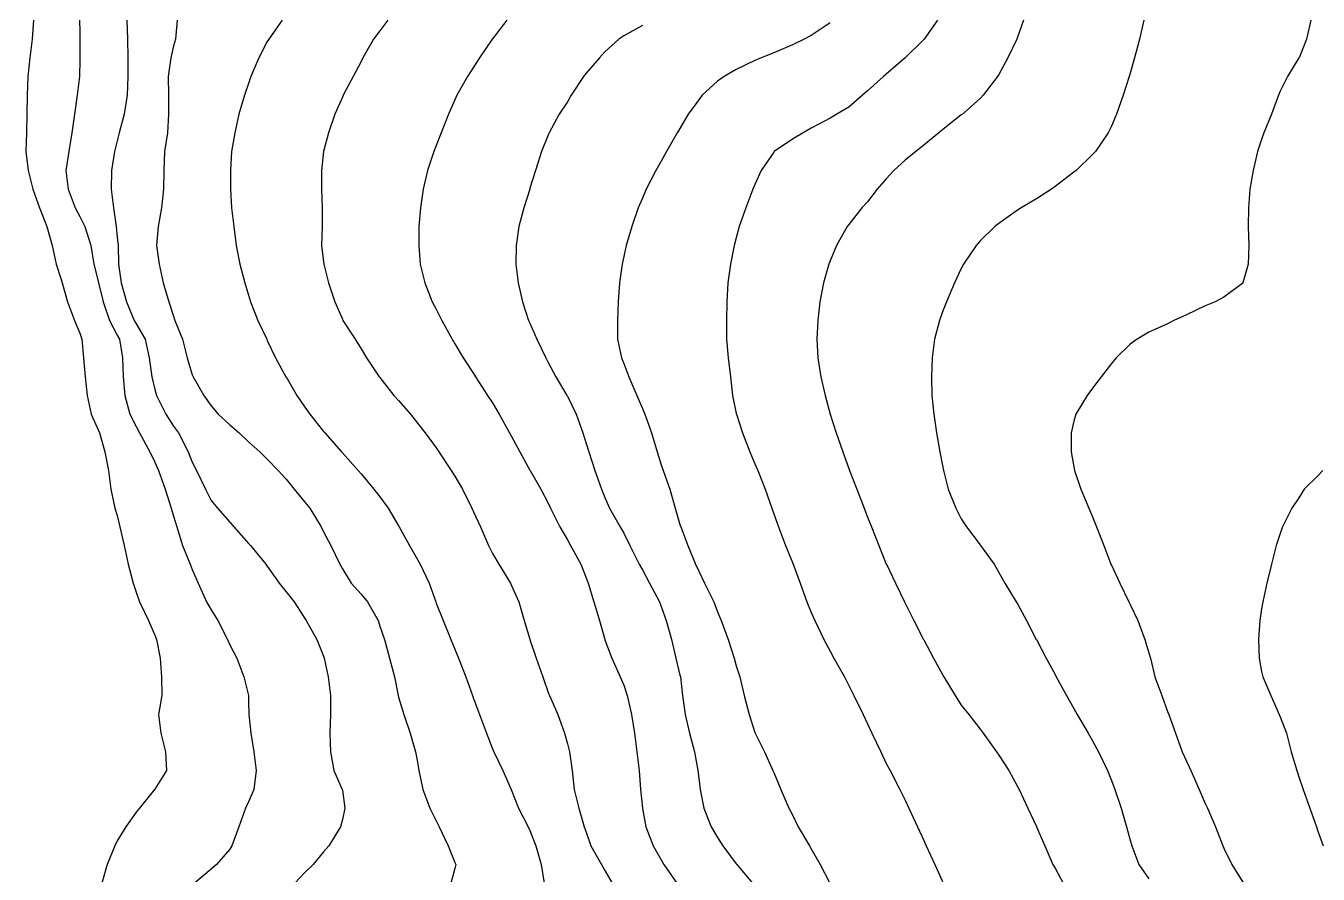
# Model space of a CAD drawing. Extents: x -729 to 771, y -779 to 721.
# Drawn here: x -192.5 to 34.1, y -162.1 to -13.3 of the extents above; entities that cross this region are included whole.
import ezdxf

# ---------------------------------------------------------------- set-up
doc = ezdxf.new("R2010")
doc.units = 0

msp = doc.modelspace()

# ---------------------------------------------------------------- linework, layer by layer
at = {"layer": 'CONTOURS'}
for points in [[(-191.1576, -12.3488, 236.472), (-191.3892, -15.6383, 236.472), (-191.7917, -18.9278, 236.472), (-192.14, -22.2172, 236.472), (-192.3062, -25.5067, 236.472), (-192.3632, -28.7962, 236.472), (-192.4177, -32.0857, 236.472), (-192.5148, -35.3751, 236.472), (-192.1343, -38.6646, 236.472), (-191.2909, -41.9541, 236.472), (-190.1193, -45.2436, 236.472), (-189.643, -46.4092, 236.472), (-188.8491, -48.533, 236.472), (-187.8772, -51.8225, 236.472), (-187.2196, -55.112, 236.472), (-186.3535, -57.6091, 236.472), (-186.1615, -58.4015, 236.472), (-185.2162, -61.6909, 236.472), (-183.9837, -64.9804, 236.472), (-183.064, -67.2066, 236.472), (-182.7194, -68.2699, 236.472), (-182.3928, -71.5593, 236.472), (-182.1343, -74.8488, 236.472), (-181.7691, -78.1383, 236.472), (-181.0761, -81.4278, 236.472), (-179.7745, -84.3024, 236.472), (-179.6165, -84.7172, 236.472), (-178.6372, -88.0067, 236.472), (-178.0194, -91.2962, 236.472), (-177.6267, -94.5857, 236.472), (-176.9205, -97.8751, 236.472), (-176.4851, -99.2052, 236.472), (-176.0339, -101.1646, 236.472), (-175.2652, -104.4541, 236.472), (-174.5553, -107.7436, 236.472), (-173.6989, -111.033, 236.472), (-173.1956, -112.6066, 236.472), (-172.5844, -114.3225, 236.472), (-170.9904, -117.612, 236.472), (-169.9061, -120.1851, 236.472), (-169.6309, -120.9015, 236.472), (-168.9554, -124.1909, 236.472), (-168.7308, -127.4804, 236.472), (-168.6623, -130.7699, 236.472), (-169.27, -134.0593, 236.472), (-168.8643, -137.3488, 236.472), (-168.0256, -140.6383, 236.472), (-167.8703, -143.9278, 236.472), (-169.9061, -147.1682, 236.472), (-169.9391, -147.2172, 236.472), (-172.5823, -150.5067, 236.472), (-173.1956, -151.198, 236.472), (-174.9934, -153.7962, 236.472), (-176.4851, -156.253, 236.472), (-176.8854, -157.0857, 236.472), (-178.2624, -160.3751, 236.472), (-179.1649, -163.6646, 236.472)], [(-183.0829, -12.3488, 246.472), (-183.064, -14.3512, 246.472), (-183.05, -15.6383, 246.472), (-183.0546, -18.9278, 246.472), (-183.064, -19.3343, 246.472), (-183.1287, -22.2172, 246.472), (-183.5336, -25.5067, 246.472), (-183.9924, -28.7962, 246.472), (-184.452, -32.0857, 246.472), (-184.9698, -35.3751, 246.472), (-185.5239, -38.6646, 246.472), (-185.0805, -41.9541, 246.472), (-183.8531, -45.2436, 246.472), (-183.064, -46.7545, 246.472), (-182.1776, -48.533, 246.472), (-181.1108, -51.8225, 246.472), (-180.591, -55.112, 246.472), (-179.7745, -58.311, 246.472), (-179.7576, -58.4015, 246.472), (-178.9511, -61.6909, 246.472), (-177.8705, -64.9804, 246.472), (-176.4851, -67.5858, 246.472), (-176.0973, -68.2699, 246.472), (-175.5623, -71.5593, 246.472), (-175.4362, -74.8488, 246.472), (-175.1763, -78.1383, 246.472), (-174.2761, -81.4278, 246.472), (-173.1956, -83.5838, 246.472), (-172.5874, -84.7172, 246.472), (-170.7753, -88.0067, 246.472), (-169.9061, -89.8547, 246.472), (-169.2463, -91.2962, 246.472), (-168.057, -94.5857, 246.472), (-167.0181, -97.8751, 246.472), (-166.6167, -99.2809, 246.472), (-166.0529, -101.1646, 246.472), (-165.0156, -104.4541, 246.472), (-163.7235, -107.7436, 246.472), (-163.3272, -108.681, 246.472), (-162.3187, -111.033, 246.472), (-160.8258, -114.3225, 246.472), (-160.0377, -115.7514, 246.472), (-158.8684, -117.612, 246.472), (-157.1595, -120.9015, 246.472), (-156.7482, -121.8666, 246.472), (-155.5266, -124.1909, 246.472), (-154.2858, -127.4804, 246.472), (-153.4779, -130.7699, 246.472), (-153.4588, -131.7791, 246.472), (-153.4163, -134.0593, 246.472), (-153.0611, -137.3488, 246.472), (-152.5311, -140.6383, 246.472), (-152.1198, -143.9278, 246.472), (-152.5508, -147.2172, 246.472), (-153.4588, -149.3729, 246.472), (-153.9782, -150.5067, 246.472), (-155.1497, -153.7962, 246.472), (-156.4101, -157.0857, 246.472), (-156.7482, -157.6833, 246.472), (-159.0568, -160.3751, 246.472), (-160.0377, -161.2005, 246.472), (-162.9635, -163.6646, 246.472)], [(-174.8077, -12.3488, 256.472), (-174.6621, -15.6383, 256.472), (-174.6158, -18.9278, 256.472), (-174.6167, -22.2172, 256.472), (-174.7629, -25.5067, 256.472), (-175.279, -28.7962, 256.472), (-176.1222, -32.0857, 256.472), (-176.4851, -33.4999, 256.472), (-176.939, -35.3751, 256.472), (-177.4788, -38.6646, 256.472), (-177.5467, -41.9541, 256.472), (-177.1144, -45.2436, 256.472), (-176.6564, -48.533, 256.472), (-176.4851, -50.3674, 256.472), (-176.3469, -51.8225, 256.472), (-176.2723, -55.112, 256.472), (-175.8134, -58.4015, 256.472), (-174.8634, -61.6909, 256.472), (-173.5064, -64.9804, 256.472), (-173.1956, -65.555, 256.472), (-171.5751, -68.2699, 256.472), (-170.9122, -71.5593, 256.472), (-170.4297, -74.8488, 256.472), (-169.9061, -77.0616, 256.472), (-169.5748, -78.1383, 256.472), (-167.9813, -81.4278, 256.472), (-166.6167, -83.5487, 256.472), (-165.7396, -84.7172, 256.472), (-164.0703, -88.0067, 256.472), (-163.3272, -89.8529, 256.472), (-162.596, -91.2962, 256.472), (-160.9838, -94.5857, 256.472), (-160.0377, -96.5306, 256.472), (-158.9083, -97.8751, 256.472), (-156.7482, -100.37, 256.472), (-156.0213, -101.1646, 256.472), (-153.4588, -104.0745, 256.472), (-153.0984, -104.4541, 256.472), (-150.4268, -107.7436, 256.472), (-150.1693, -108.0972, 256.472), (-148.1129, -111.033, 256.472), (-146.8798, -112.5707, 256.472), (-145.4683, -114.3225, 256.472), (-143.5903, -117.2279, 256.472), (-143.3481, -117.612, 256.472), (-141.5068, -120.9015, 256.472), (-140.3009, -123.8556, 256.472), (-140.1978, -124.1909, 256.472), (-139.5119, -127.4804, 256.472), (-139.0767, -130.7699, 256.472), (-139.0715, -134.0593, 256.472), (-139.2057, -137.3488, 256.472), (-139.1009, -140.6383, 256.472), (-138.4772, -143.9278, 256.472), (-137.027, -147.2172, 256.472), (-137.0114, -147.3322, 256.472), (-136.5855, -150.5067, 256.472), (-137.0114, -152.4724, 256.472), (-137.3529, -153.7962, 256.472), (-139.3891, -157.0857, 256.472), (-140.3009, -158.1639, 256.472), (-142.104, -160.3751, 256.472), (-143.5903, -161.7953, 256.472), (-145.3333, -163.6646, 256.472)], [(-165.976, -12.3488, 266.472), (-166.2637, -15.6383, 266.472), (-166.6167, -16.8126, 266.472), (-167.0846, -18.9278, 266.472), (-167.5275, -22.2172, 266.472), (-167.5164, -25.5067, 266.472), (-167.4796, -28.7962, 266.472), (-167.6438, -32.0857, 266.472), (-168.1823, -35.3751, 266.472), (-168.3249, -38.6646, 266.472), (-168.3714, -41.9541, 266.472), (-168.697, -45.2436, 266.472), (-169.335, -48.533, 266.472), (-169.5909, -51.8225, 266.472), (-169.1603, -55.112, 266.472), (-168.4511, -58.4015, 266.472), (-167.449, -61.6909, 266.472), (-166.6167, -64.2585, 266.472), (-166.3591, -64.9804, 266.472), (-165.0682, -68.2699, 266.472), (-164.253, -71.5593, 266.472), (-163.3272, -74.5389, 266.472), (-163.1862, -74.8488, 266.472), (-161.2748, -78.1383, 266.472), (-160.0377, -79.9563, 266.472), (-158.7863, -81.4278, 266.472), (-156.7482, -83.3117, 266.472), (-155.0909, -84.7172, 266.472), (-153.4588, -86.2417, 266.472), (-151.5078, -88.0067, 266.472), (-150.1693, -89.3098, 266.472), (-148.2729, -91.2962, 266.472), (-146.8798, -92.8013, 266.472), (-145.441, -94.5857, 266.472), (-143.5903, -96.8346, 266.472), (-142.7172, -97.8751, 266.472), (-140.7471, -101.1646, 266.472), (-140.3009, -102.0541, 266.472), (-139.0577, -104.4541, 266.472), (-137.4627, -107.7436, 266.472), (-137.0114, -108.5077, 266.472), (-135.4583, -111.033, 266.472), (-133.7219, -112.969, 266.472), (-132.5836, -114.3225, 266.472), (-130.7501, -117.612, 266.472), (-130.4324, -118.5633, 266.472), (-129.6394, -120.9015, 266.472), (-128.7327, -124.1909, 266.472), (-127.8739, -127.4804, 266.472), (-127.1994, -130.7699, 266.472), (-127.143, -131.0144, 266.472), (-126.2449, -134.0593, 266.472), (-125.1229, -137.3488, 266.472), (-124.1954, -140.6383, 266.472), (-123.8535, -142.4343, 266.472), (-123.5912, -143.9278, 266.472), (-122.8926, -147.2172, 266.472), (-121.6566, -150.5067, 266.472), (-120.564, -152.7006, 266.472), (-120.0471, -153.7962, 266.472), (-118.4255, -157.0857, 266.472), (-117.2745, -160.0334, 266.472), (-117.1274, -160.3751, 266.472), (-117.2745, -161.0749, 266.472), (-117.9887, -163.6646, 266.472)], [(-147.5373, -12.3488, 276.472), (-149.9031, -15.6383, 276.472), (-150.1693, -16.0805, 276.472), (-151.6644, -18.9278, 276.472), (-153.0481, -22.2172, 276.472), (-153.4588, -23.4093, 276.472), (-154.1973, -25.5067, 276.472), (-155.1403, -28.7962, 276.472), (-155.8802, -32.0857, 276.472), (-156.4392, -35.3751, 276.472), (-156.5961, -38.6646, 276.472), (-156.643, -41.9541, 276.472), (-156.457, -45.2436, 276.472), (-156.0393, -48.533, 276.472), (-155.6335, -51.8225, 276.472), (-154.9786, -55.112, 276.472), (-154.1352, -58.4015, 276.472), (-153.4588, -60.575, 276.472), (-153.0964, -61.6909, 276.472), (-151.8259, -64.9804, 276.472), (-150.273, -68.2699, 276.472), (-150.1693, -68.4879, 276.472), (-148.7403, -71.5593, 276.472), (-146.9017, -74.8488, 276.472), (-146.8798, -74.8818, 276.472), (-144.9703, -78.1383, 276.472), (-143.5903, -80.1906, 276.472), (-142.7182, -81.4278, 276.472), (-140.3009, -84.4589, 276.472), (-140.0821, -84.7172, 276.472), (-137.163, -88.0067, 276.472), (-137.0114, -88.1793, 276.472), (-134.2139, -91.2962, 276.472), (-133.7219, -91.8794, 276.472), (-131.4744, -94.5857, 276.472), (-130.4324, -95.9241, 276.472), (-128.9838, -97.8751, 276.472), (-127.143, -101.0055, 276.472), (-127.0498, -101.1646, 276.472), (-125.2117, -104.4541, 276.472), (-123.8535, -106.8814, 276.472), (-123.3737, -107.7436, 276.472), (-121.7725, -111.033, 276.472), (-120.6434, -114.3225, 276.472), (-120.564, -114.5341, 276.472), (-119.3571, -117.612, 276.472), (-117.9881, -120.9015, 276.472), (-117.2745, -122.6283, 276.472), (-116.6265, -124.1909, 276.472), (-115.3489, -127.4804, 276.472), (-114.1662, -130.7699, 276.472), (-113.9851, -131.2982, 276.472), (-112.9748, -134.0593, 276.472), (-111.7558, -137.3488, 276.472), (-110.6956, -140.083, 276.472), (-110.4152, -140.6383, 276.472), (-108.8759, -143.9278, 276.472), (-107.4061, -147.2147, 276.472), (-107.4053, -147.2172, 276.472), (-106.1095, -150.5067, 276.472), (-104.436, -153.7962, 276.472), (-104.1167, -154.4044, 276.472), (-103.0558, -157.0857, 276.472), (-102.1147, -160.3751, 276.472), (-101.5878, -163.6646, 276.472)], [(-129.0448, -12.3488, 286.472), (-130.4324, -14.1837, 286.472), (-131.5198, -15.6383, 286.472), (-133.4034, -18.9278, 286.472), (-133.7219, -19.551, 286.472), (-135.1153, -22.2172, 286.472), (-136.8546, -25.5067, 286.472), (-137.0114, -25.8319, 286.472), (-138.3303, -28.7962, 286.472), (-139.4466, -32.0857, 286.472), (-140.3009, -35.3649, 286.472), (-140.3034, -35.3751, 286.472), (-140.6678, -38.6646, 286.472), (-140.6787, -41.9541, 286.472), (-140.5672, -45.2436, 286.472), (-140.5236, -48.533, 286.472), (-140.6529, -51.8225, 286.472), (-140.3009, -54.7324, 286.472), (-140.2513, -55.112, 286.472), (-139.4246, -58.4015, 286.472), (-138.334, -61.6909, 286.472), (-137.0114, -64.7603, 286.472), (-136.9003, -64.9804, 286.472), (-134.7604, -68.2699, 286.472), (-133.7219, -69.9581, 286.472), (-132.7525, -71.5593, 286.472), (-130.529, -74.8488, 286.472), (-130.4324, -74.9687, 286.472), (-127.9999, -78.1383, 286.472), (-127.143, -79.044, 286.472), (-125.0624, -81.4278, 286.472), (-123.8535, -82.9815, 286.472), (-122.497, -84.7172, 286.472), (-120.564, -87.3247, 286.472), (-120.0976, -88.0067, 286.472), (-117.9122, -91.2962, 286.472), (-117.2745, -92.2862, 286.472), (-115.9259, -94.5857, 286.472), (-114.2962, -97.8751, 286.472), (-113.9851, -98.5216, 286.472), (-112.7972, -101.1646, 286.472), (-111.3588, -104.4541, 286.472), (-110.6956, -105.8504, 286.472), (-109.549, -107.7436, 286.472), (-107.5341, -111.033, 286.472), (-107.4061, -111.3177, 286.472), (-106.0388, -114.3225, 286.472), (-105.1066, -117.612, 286.472), (-104.1167, -120.8683, 286.472), (-104.1073, -120.9015, 286.472), (-103.0285, -124.1909, 286.472), (-101.8719, -127.4804, 286.472), (-100.8272, -130.4105, 286.472), (-100.7013, -130.7699, 286.472), (-99.224, -134.0593, 286.472), (-98.0308, -137.3488, 286.472), (-97.5377, -139.2363, 286.472), (-97.1796, -140.6383, 286.472), (-96.6855, -143.9278, 286.472), (-96.345, -147.2172, 286.472), (-95.5456, -150.5067, 286.472), (-94.6028, -153.7962, 286.472), (-94.2482, -154.7398, 286.472), (-93.4414, -157.0857, 286.472), (-91.5631, -160.3751, 286.472), (-90.9588, -161.4368, 286.472), (-89.6829, -163.6646, 286.472)], [(-108.1816, -12.3488, 296.472), (-110.6956, -15.6147, 296.472), (-110.7147, -15.6383, 296.472), (-112.9638, -18.9278, 296.472), (-113.9851, -20.5459, 296.472), (-115.0417, -22.2172, 296.472), (-116.9145, -25.5067, 296.472), (-117.2745, -26.2714, 296.472), (-118.4105, -28.7962, 296.472), (-119.6601, -32.0857, 296.472), (-120.564, -34.3287, 296.472), (-120.9835, -35.3751, 296.472), (-122.0951, -38.6646, 296.472), (-122.8346, -41.9541, 296.472), (-123.2946, -45.2436, 296.472), (-123.5888, -48.533, 296.472), (-123.6228, -51.8225, 296.472), (-123.3424, -55.112, 296.472), (-122.5496, -58.4015, 296.472), (-121.238, -61.6909, 296.472), (-120.564, -63.0185, 296.472), (-119.5728, -64.9804, 296.472), (-117.7776, -68.2699, 296.472), (-117.2745, -69.055, 296.472), (-115.8042, -71.5593, 296.472), (-113.9851, -74.2996, 296.472), (-113.6598, -74.8488, 296.472), (-111.5505, -78.1383, 296.472), (-110.6956, -79.4462, 296.472), (-109.5337, -81.4278, 296.472), (-107.6768, -84.7172, 296.472), (-107.4061, -85.2161, 296.472), (-105.8735, -88.0067, 296.472), (-104.1167, -91.2179, 296.472), (-104.0742, -91.2962, 296.472), (-102.2241, -94.5857, 296.472), (-100.8272, -97.131, 296.472), (-100.4871, -97.8751, 296.472), (-98.8496, -101.1646, 296.472), (-97.5377, -103.4796, 296.472), (-97.0031, -104.4541, 296.472), (-95.198, -107.7436, 296.472), (-94.2482, -110.1338, 296.472), (-93.9041, -111.033, 296.472), (-92.8772, -114.3225, 296.472), (-91.9321, -117.612, 296.472), (-90.9832, -120.9015, 296.472), (-90.9588, -120.9727, 296.472), (-89.7709, -124.1909, 296.472), (-88.292, -127.4804, 296.472), (-87.6693, -128.9576, 296.472), (-87.0346, -130.7699, 296.472), (-86.2919, -134.0593, 296.472), (-85.7828, -137.3488, 296.472), (-85.3746, -140.6383, 296.472), (-84.9734, -143.9278, 296.472), (-84.7017, -147.2172, 296.472), (-84.3925, -150.5067, 296.472), (-84.3798, -150.5761, 296.472), (-83.7589, -153.7962, 296.472), (-82.5109, -157.0857, 296.472), (-81.0903, -159.5779, 296.472), (-80.6218, -160.3751, 296.472), (-78.329, -163.6646, 296.472)], [(-84.3798, -13.2407, 306.472), (-87.6693, -15.0592, 306.472), (-88.4991, -15.6383, 306.472), (-90.9588, -17.8934, 306.472), (-91.9102, -18.9278, 306.472), (-94.2482, -21.6449, 306.472), (-94.6924, -22.2172, 306.472), (-96.8905, -25.5067, 306.472), (-97.5377, -26.6358, 306.472), (-98.9652, -28.7962, 306.472), (-100.7266, -32.0857, 306.472), (-100.8272, -32.3116, 306.472), (-102.0992, -35.3751, 306.472), (-103.1147, -38.6646, 306.472), (-104.1167, -41.8128, 306.472), (-104.1572, -41.9541, 306.472), (-105.1545, -45.2436, 306.472), (-106.0579, -48.533, 306.472), (-106.4985, -51.8225, 306.472), (-106.5892, -55.112, 306.472), (-106.2043, -58.4015, 306.472), (-105.3949, -61.6909, 306.472), (-104.3391, -64.9804, 306.472), (-104.1167, -65.4795, 306.472), (-102.9153, -68.2699, 306.472), (-101.302, -71.5593, 306.472), (-100.8272, -72.4498, 306.472), (-99.5605, -74.8488, 306.472), (-97.6209, -78.1383, 306.472), (-97.5377, -78.2785, 306.472), (-96.0055, -81.4278, 306.472), (-94.8238, -84.7172, 306.472), (-94.2482, -86.5693, 306.472), (-93.8033, -88.0067, 306.472), (-92.7127, -91.2962, 306.472), (-91.5493, -94.5857, 306.472), (-90.9588, -96.0318, 306.472), (-90.1697, -97.8751, 306.472), (-88.303, -101.1646, 306.472), (-87.6693, -102.3002, 306.472), (-86.5729, -104.4541, 306.472), (-84.9279, -107.7436, 306.472), (-84.3798, -108.7361, 306.472), (-83.1708, -111.033, 306.472), (-81.3993, -114.3225, 306.472), (-81.0903, -115.1555, 306.472), (-80.1965, -117.612, 306.472), (-79.2835, -120.9015, 306.472), (-78.5202, -124.1909, 306.472), (-77.8009, -127.1745, 306.472), (-77.7257, -127.4804, 306.472), (-77.348, -130.7699, 306.472), (-76.8842, -134.0593, 306.472), (-76.1138, -137.3488, 306.472), (-75.2583, -140.6383, 306.472), (-74.655, -143.9278, 306.472), (-74.5114, -145.2384, 306.472), (-74.2847, -147.2172, 306.472), (-73.6017, -150.5067, 306.472), (-72.3238, -153.7962, 306.472), (-71.2219, -155.629, 306.472), (-70.3013, -157.0857, 306.472), (-67.9324, -160.2554, 306.472), (-67.834, -160.3751, 306.472), (-65.0585, -163.6646, 306.472)], [(-51.4851, -12.7873, 316.472), (-54.7745, -14.9963, 316.472), (-56.0008, -15.6383, 316.472), (-58.064, -16.6635, 316.472), (-61.3535, -18.0405, 316.472), (-63.5513, -18.9278, 316.472), (-64.643, -19.4032, 316.472), (-67.9324, -21.0045, 316.472), (-70.0644, -22.2172, 316.472), (-71.2219, -23.0313, 316.472), (-73.8847, -25.5067, 316.472), (-74.5114, -26.2698, 316.472), (-76.3571, -28.7962, 316.472), (-77.8009, -31.3287, 316.472), (-78.28, -32.0857, 316.472), (-80.1561, -35.3751, 316.472), (-81.0903, -37.0681, 316.472), (-82.0395, -38.6646, 316.472), (-83.7129, -41.9541, 316.472), (-84.3798, -43.5279, 316.472), (-85.1254, -45.2436, 316.472), (-86.2342, -48.533, 316.472), (-87.2166, -51.8225, 316.472), (-87.6693, -53.7846, 316.472), (-87.953, -55.112, 316.472), (-88.4061, -58.4015, 316.472), (-88.6362, -61.6909, 316.472), (-88.759, -64.9804, 316.472), (-88.7666, -68.2699, 316.472), (-88.0491, -71.5593, 316.472), (-87.6693, -72.5449, 316.472), (-86.7745, -74.8488, 316.472), (-85.368, -78.1383, 316.472), (-84.3798, -80.4094, 316.472), (-83.9439, -81.4278, 316.472), (-82.7955, -84.7172, 316.472), (-81.81, -88.0067, 316.472), (-81.0903, -90.2794, 316.472), (-80.7239, -91.2962, 316.472), (-79.5501, -94.5857, 316.472), (-78.6498, -97.8751, 316.472), (-77.8009, -100.7785, 316.472), (-77.6766, -101.1646, 316.472), (-76.4443, -104.4541, 316.472), (-75.0766, -107.7436, 316.472), (-74.5114, -108.9527, 316.472), (-73.5173, -111.033, 316.472), (-71.8797, -114.3225, 316.472), (-71.2219, -116.066, 316.472), (-70.5862, -117.612, 316.472), (-69.368, -120.9015, 316.472), (-68.2986, -124.1909, 316.472), (-67.9324, -125.5195, 316.472), (-67.294, -127.4804, 316.472), (-66.5289, -130.7699, 316.472), (-65.6599, -134.0593, 316.472), (-64.643, -137.2585, 316.472), (-64.6027, -137.3488, 316.472), (-62.9721, -140.6383, 316.472), (-61.4895, -143.9278, 316.472), (-61.3535, -144.2674, 316.472), (-60.136, -147.2172, 316.472), (-58.7165, -150.5067, 316.472), (-58.064, -151.6782, 316.472), (-57.0472, -153.7962, 316.472), (-55.1048, -157.0857, 316.472), (-54.7745, -157.6566, 316.472), (-53.2259, -160.3751, 316.472), (-51.5267, -163.6646, 316.472)], [(-32.6351, -12.3488, 326.472), (-34.9536, -15.6383, 326.472), (-35.0377, -15.7412, 326.472), (-38.3272, -18.9277, 326.472), (-38.3273, -18.9278, 326.472), (-41.6167, -21.7992, 326.472), (-42.1158, -22.2172, 326.472), (-44.9061, -24.7306, 326.472), (-45.8159, -25.5067, 326.472), (-48.1956, -27.5564, 326.472), (-50.262, -28.7962, 326.472), (-51.4851, -29.4967, 326.472), (-54.7745, -31.2614, 326.472), (-56.2027, -32.0857, 326.472), (-58.064, -33.1673, 326.472), (-61.2571, -35.3751, 326.472), (-61.3535, -35.4645, 326.472), (-63.5665, -38.6646, 326.472), (-64.643, -41.1465, 326.472), (-65.0002, -41.9541, 326.472), (-66.226, -45.2436, 326.472), (-67.4303, -48.533, 326.472), (-67.9324, -50.5204, 326.472), (-68.2794, -51.8225, 326.472), (-68.9657, -55.112, 326.472), (-69.4069, -58.4015, 326.472), (-69.602, -61.6909, 326.472), (-69.6561, -64.9804, 326.472), (-69.6181, -68.2699, 326.472), (-69.3298, -71.5593, 326.472), (-68.9588, -74.8488, 326.472), (-68.5649, -78.1383, 326.472), (-67.9324, -81.2908, 326.472), (-67.9065, -81.4278, 326.472), (-66.8589, -84.7172, 326.472), (-65.5404, -88.0067, 326.472), (-64.643, -90.0994, 326.472), (-64.1207, -91.2962, 326.472), (-62.8529, -94.5857, 326.472), (-61.6958, -97.8751, 326.472), (-61.3535, -98.8793, 326.472), (-60.5402, -101.1646, 326.472), (-59.266, -104.4541, 326.472), (-58.064, -107.4192, 326.472), (-57.9336, -107.7436, 326.472), (-56.7037, -111.033, 326.472), (-55.5651, -114.3225, 326.472), (-54.7745, -116.1733, 326.472), (-54.1619, -117.612, 326.472), (-52.5823, -120.9015, 326.472), (-51.4851, -122.9839, 326.472), (-50.8317, -124.1909, 326.472), (-48.9673, -127.4804, 326.472), (-48.1956, -128.9822, 326.472), (-47.3186, -130.7699, 326.472), (-45.6925, -134.0593, 326.472), (-44.9061, -135.7079, 326.472), (-44.1378, -137.3488, 326.472), (-42.5924, -140.6383, 326.472), (-41.6167, -142.665, 326.472), (-40.9529, -143.9278, 326.472), (-39.262, -147.2172, 326.472), (-38.3272, -149.1131, 326.472), (-37.6681, -150.5067, 326.472), (-36.143, -153.7962, 326.472), (-35.0377, -156.1622, 326.472), (-34.6042, -157.0857, 326.472), (-33.1183, -160.3751, 326.472), (-31.7482, -163.3613, 326.472)], [(-17.5341, -12.3488, 336.472), (-18.5903, -15.3101, 336.472), (-18.7161, -15.6383, 336.472), (-20.2807, -18.9278, 336.472), (-21.8798, -21.8301, 336.472), (-22.0974, -22.2172, 336.472), (-24.6099, -25.5067, 336.472), (-25.1693, -26.0417, 336.472), (-28.2522, -28.7962, 336.472), (-28.4588, -28.953, 336.472), (-31.7482, -31.5431, 336.472), (-32.4296, -32.0857, 336.472), (-35.0377, -34.2326, 336.472), (-36.4531, -35.3751, 336.472), (-38.3272, -36.9004, 336.472), (-40.2833, -38.6646, 336.472), (-41.6167, -40.1318, 336.472), (-43.1928, -41.9541, 336.472), (-44.9061, -44.1732, 336.472), (-45.9056, -45.2436, 336.472), (-48.1956, -48.1559, 336.472), (-48.4949, -48.533, 336.472), (-50.3602, -51.8225, 336.472), (-51.4851, -54.5409, 336.472), (-51.6897, -55.112, 336.472), (-52.6024, -58.4015, 336.472), (-53.2636, -61.6909, 336.472), (-53.6127, -64.9804, 336.472), (-53.7935, -68.2699, 336.472), (-53.6012, -71.5593, 336.472), (-53.0851, -74.8488, 336.472), (-52.3391, -78.1383, 336.472), (-51.4864, -81.4278, 336.472), (-51.4851, -81.4316, 336.472), (-50.3876, -84.7172, 336.472), (-49.2569, -88.0067, 336.472), (-48.1956, -90.9166, 336.472), (-48.0593, -91.2962, 336.472), (-46.8098, -94.5857, 336.472), (-45.5164, -97.8751, 336.472), (-44.9061, -99.5046, 336.472), (-44.236, -101.1646, 336.472), (-42.9489, -104.4541, 336.472), (-41.6167, -107.6982, 336.472), (-41.5969, -107.7436, 336.472), (-40.0212, -111.033, 336.472), (-38.4515, -114.3225, 336.472), (-38.3272, -114.5613, 336.472), (-36.8127, -117.612, 336.472), (-35.0922, -120.9015, 336.472), (-35.0377, -120.9989, 336.472), (-33.3293, -124.1909, 336.472), (-31.7482, -127.072, 336.472), (-31.515, -127.4804, 336.472), (-29.514, -130.7699, 336.472), (-28.4588, -132.4439, 336.472), (-27.1605, -134.0593, 336.472), (-25.1693, -136.6664, 336.472), (-24.6443, -137.3488, 336.472), (-22.2964, -140.6383, 336.472), (-21.8798, -141.2095, 336.472), (-20.1155, -143.9278, 336.472), (-18.5903, -146.7089, 336.472), (-18.3336, -147.2172, 336.472), (-16.7664, -150.5067, 336.472), (-15.3009, -153.7119, 336.472), (-15.2611, -153.7962, 336.472), (-13.8076, -157.0857, 336.472), (-12.4393, -160.3751, 336.472), (-12.0114, -161.0545, 336.472), (-10.582, -163.6646, 336.472)], [(3.5605, -12.3488, 346.472), (2.7979, -15.6383, 346.472), (1.9209, -18.9278, 346.472), (1.1465, -21.6419, 346.472), (0.9737, -22.2172, 346.472), (-0.1, -25.5067, 346.472), (-1.2294, -28.7962, 346.472), (-2.143, -30.9207, 346.472), (-2.7174, -32.0857, 346.472), (-4.9491, -35.3751, 346.472), (-5.4324, -35.9118, 346.472), (-8.3423, -38.6646, 346.472), (-8.7219, -38.9597, 346.472), (-12.0114, -41.4775, 346.472), (-12.6612, -41.9541, 346.472), (-15.3009, -43.6306, 346.472), (-17.9478, -45.2436, 346.472), (-18.5903, -45.6156, 346.472), (-21.8798, -47.9622, 346.472), (-22.5624, -48.533, 346.472), (-25.1693, -51.0481, 346.472), (-25.8605, -51.8225, 346.472), (-28.0919, -55.112, 346.472), (-28.4588, -55.8509, 346.472), (-29.6728, -58.4015, 346.472), (-31.0577, -61.6909, 346.472), (-31.7482, -63.4933, 346.472), (-32.3002, -64.9804, 346.472), (-33.1547, -68.2699, 346.472), (-33.5892, -71.5593, 346.472), (-33.699, -74.8488, 346.472), (-33.6361, -78.1383, 346.472), (-33.2889, -81.4278, 346.472), (-32.7996, -84.7172, 346.472), (-32.2369, -88.0067, 346.472), (-31.7482, -90.394, 346.472), (-31.5848, -91.2962, 346.472), (-30.7602, -94.5857, 346.472), (-29.4364, -97.8751, 346.472), (-28.4588, -99.7586, 346.472), (-27.5398, -101.1646, 346.472), (-25.1693, -104.3428, 346.472), (-25.0799, -104.4541, 346.472), (-22.698, -107.7436, 346.472), (-21.8798, -109.161, 346.472), (-20.8036, -111.033, 346.472), (-18.8214, -114.3225, 346.472), (-18.5903, -114.7028, 346.472), (-17.0109, -117.612, 346.472), (-15.3227, -120.9015, 346.472), (-15.3009, -120.9425, 346.472), (-13.6004, -124.1909, 346.472), (-12.0114, -127.087, 346.472), (-11.7983, -127.4804, 346.472), (-10.0213, -130.7699, 346.472), (-8.7219, -132.9988, 346.472), (-8.1409, -134.0593, 346.472), (-6.2253, -137.3488, 346.472), (-5.4324, -138.6897, 346.472), (-4.4199, -140.6383, 346.472), (-2.8362, -143.9278, 346.472), (-2.143, -145.6658, 346.472), (-1.5437, -147.2172, 346.472), (-0.4454, -150.5067, 346.472), (0.5012, -153.7962, 346.472), (1.1465, -156.1205, 346.472), (1.433, -157.0857, 346.472), (2.6905, -160.3751, 346.472), (4.436, -162.8748, 346.472)], [(32.8375, -12.3488, 356.472), (32.1033, -15.6383, 356.472), (30.7635, -18.9278, 356.472), (30.7518, -18.9494, 356.472), (28.7646, -22.2172, 356.472), (27.4623, -24.8046, 356.472), (27.1737, -25.5067, 356.472), (25.9568, -28.7962, 356.472), (24.5664, -32.0857, 356.472), (24.1728, -33.2537, 356.472), (23.4986, -35.3751, 356.472), (22.7119, -38.6646, 356.472), (22.1559, -41.9541, 356.472), (21.879, -45.2436, 356.472), (21.8662, -48.533, 356.472), (21.9342, -51.8225, 356.472), (21.8513, -55.112, 356.472), (20.9382, -58.4015, 356.472), (20.8833, -58.4603, 356.472), (17.5939, -60.8784, 356.472), (16.0477, -61.6909, 356.472), (14.3044, -62.4144, 356.472), (11.0149, -63.9797, 356.472), (8.7934, -64.9804, 356.472), (7.7255, -65.5693, 356.472), (4.436, -67.0302, 356.472), (2.3871, -68.2699, 356.472), (1.1465, -69.1141, 356.472), (-1.2747, -71.5593, 356.472), (-2.143, -72.5543, 356.472), (-3.9534, -74.8488, 356.472), (-5.4324, -76.8346, 356.472), (-6.3779, -78.1383, 356.472), (-8.3983, -81.4278, 356.472), (-8.7219, -82.6548, 356.472), (-9.2211, -84.7172, 356.472), (-9.2153, -88.0067, 356.472), (-8.7219, -90.6758, 356.472), (-8.5983, -91.2962, 356.472), (-7.4809, -94.5857, 356.472), (-6.0882, -97.8751, 356.472), (-5.4324, -99.4167, 356.472), (-4.741, -101.1646, 356.472), (-3.4604, -104.4541, 356.472), (-2.2208, -107.7436, 356.472), (-2.143, -107.9124, 356.472), (-0.6671, -111.033, 356.472), (0.9229, -114.3225, 356.472), (1.1465, -114.8197, 356.472), (2.4824, -117.612, 356.472), (3.7118, -120.9015, 356.472), (4.436, -123.2656, 356.472), (4.7102, -124.1909, 356.472), (5.4959, -127.4804, 356.472), (6.6967, -130.7699, 356.472), (7.7255, -133.5693, 356.472), (7.9049, -134.0593, 356.472), (9.1097, -137.3488, 356.472), (10.2872, -140.6383, 356.472), (11.0149, -142.2708, 356.472), (11.7979, -143.9278, 356.472), (13.2395, -147.2172, 356.472), (14.3044, -149.6813, 356.472), (14.6901, -150.5067, 356.472), (16.1306, -153.7962, 356.472), (17.3812, -157.0857, 356.472), (17.5939, -157.5422, 356.472), (18.9915, -160.3751, 356.472), (20.8833, -163.4629, 356.472)], [(34.9525, -91.2962, 366.472), (34.0412, -92.252, 366.472), (31.6712, -94.5857, 366.472), (30.7518, -96.0619, 366.472), (29.4891, -97.8751, 366.472), (27.8638, -101.1646, 366.472), (27.4623, -102.3458, 366.472), (26.747, -104.4541, 366.472), (25.9388, -107.7436, 366.472), (25.0984, -111.033, 366.472), (24.4105, -114.3225, 366.472), (24.1728, -115.5575, 366.472), (23.8824, -117.612, 366.472), (23.6614, -120.9015, 366.472), (23.7546, -124.1909, 366.472), (24.1728, -126.5174, 366.472), (24.3914, -127.4804, 366.472), (25.8071, -130.7699, 366.472), (27.293, -134.0593, 366.472), (27.4623, -134.4892, 366.472), (28.5836, -137.3488, 366.472), (29.4152, -140.6383, 366.472), (30.4083, -143.9278, 366.472), (30.7518, -145.0202, 366.472), (31.5061, -147.2172, 366.472), (32.6804, -150.5067, 366.472), (33.8007, -153.7962, 366.472), (34.0412, -154.5564, 366.472), (34.9702, -157.0857, 366.472)]]:
    msp.add_polyline3d(points, dxfattribs=at)

doc.saveas('drawing.dxf')
